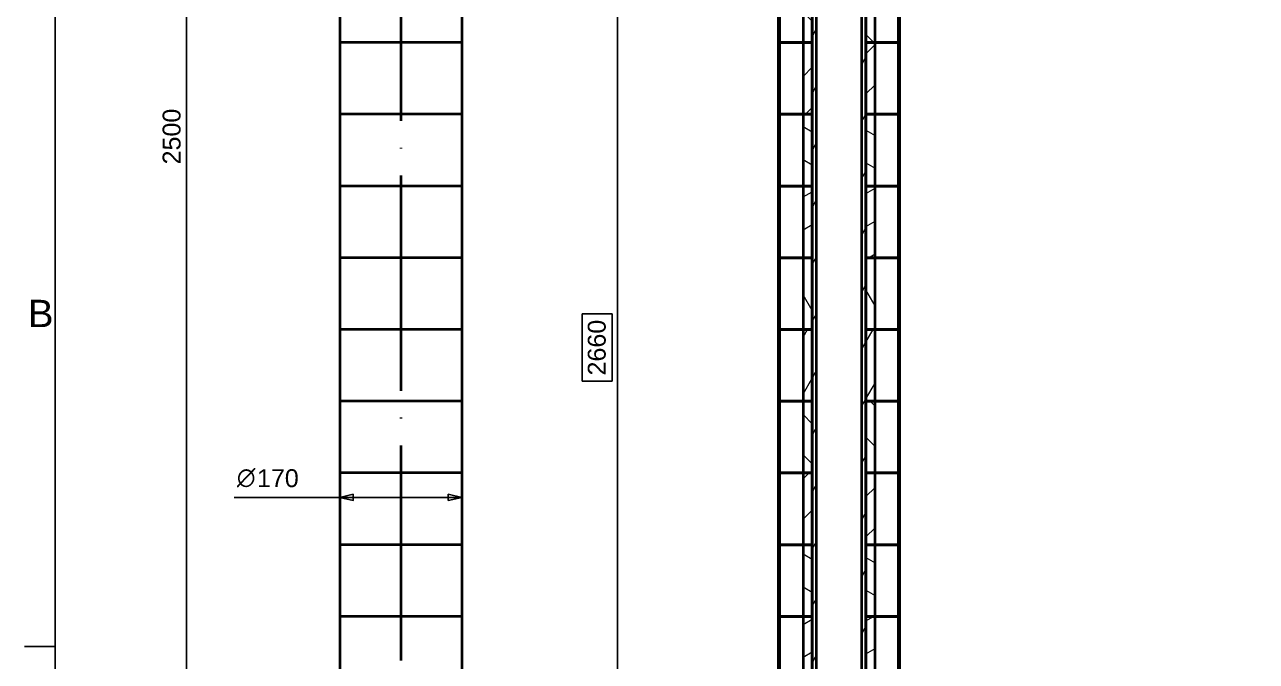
# Paper-space layout 'Brush Roller Sub Assy' of a CAD drawing. Header units: millimetres. Extents: x -9 to 421, y -10 to 297.
# Drawn here: x -2.5 to 134.9, y 67.4 to 138.4 of the extents above; entities that cross this region are included whole.
import ezdxf

# ---------------------------------------------------------------- set-up
doc = ezdxf.new("R2010")
doc.units = ezdxf.units.MM
doc.linetypes.add('ACAD_ISO04W100', pattern=[30, 24, -3, 0, -3])
doc.linetypes.add('ACAD_ISO09W100', pattern=[45, 24, -3, 6, -3, 6, -3])
for name, color, linetype, lineweight in [('2dTransBorder', 7, 'Continuous', 35), ('Dimensions', 5, 'Continuous', 25), ('Hatch', 7, 'Continuous', 25), ('Section View Lines', 7, 'ACAD_ISO09W100', 70), ('Visible Edges', 7, 'Continuous', 50)]:
    doc.layers.add(name, color=color, linetype=linetype, lineweight=lineweight)
doc.layers.add('Title', color=7, linetype='Continuous')
doc.styles.add('Current-ISO', font='ARIAL.TTF')
doc.styles.add('Text Style12', font='AIGDT___.TTF')
doc.styles.add('Text Style5', font='ARIAL.TTF')
pattern_1 = [(135, (-4.1455, -5.1767), (-2.245064, -2.245064), [])]
pattern_2 = [(225, (-4.1455, -5.1767), (2.245064, -2.245064), [])]
pattern_3 = [(150, (-4.1455, -5.1767), (-1.5875, -2.74963), [])]
pattern_4 = [(210, (-4.1455, -5.1767), (1.5875, -2.74963), [])]
pattern_5 = [(120, (-4.1455, -5.1767), (-2.74963, -1.5875), [])]
pattern_6 = [(240, (-4.1455, -5.1767), (2.74963, -1.5875), [])]

# ---------------------------------------------------------------- blocks, each defined once
blk = doc.blocks.new('2dTransSection0')
at = {"layer": 'Section View Lines', "color": 179, "linetype": 'ACAD_ISO04W100', "lineweight": 35, "true_color": 0x262659}
blk.add_line((43.58, 277.29), (43.58, 5.73), dxfattribs=at)
blk = doc.blocks.new('2dTransSymbol10')
at = {"layer": 'Dimensions', "color": 179, "linetype": 'Continuous', "lineweight": 25, "true_color": 0x262659}
for p, q in [((67.76, 232.27), (67.76, 22.47)), ((67.16, 111.36), (63.82, 111.36)), ((63.82, 111.36), (63.82, 103.84)), ((67.16, 103.84), (67.16, 111.36)), ((63.82, 103.84), (67.16, 103.84))]:
    blk.add_line(p, q, dxfattribs=at)
at = {"layer": 'Dimensions', "color": 18, "linetype": 'Continuous', "lineweight": 25, "true_color": 0x000000, "insert": (66.47, 104.49), "char_height": 2, "attachment_point": 7, "rotation": 90, "style": 'Text Style5'}
blk.add_mtext('2660', dxfattribs=at)
blk = doc.blocks.new('2dTransSymbol11')
at = {"color": 179}
for points in [[(38.28, 91.25), (36.78, 90.9), (38.28, 90.55), (38.28, 91.25)], [(48.88, 90.55), (50.38, 90.9), (48.88, 91.25), (48.88, 90.55)]]:
    blk.add_solid(points, dxfattribs=at)
at = {"layer": 'Dimensions', "color": 179, "linetype": 'Continuous', "lineweight": 25, "true_color": 0x262659}
for p, q in [((36.78, 92.61), (36.78, 88.9)), ((50.38, 92.61), (50.38, 88.9)), ((24.99, 90.9), (36.78, 90.9)), ((38.28, 91.25), (36.78, 90.9)), ((38.28, 90.9), (36.78, 90.9)), ((36.78, 90.9), (38.28, 90.55)), ((38.28, 90.55), (38.28, 91.25)), ((38.28, 90.9), (48.88, 90.9)), ((50.38, 90.9), (48.88, 91.25)), ((48.88, 91.25), (48.88, 90.55)), ((48.88, 90.9), (50.38, 90.9)), ((48.88, 90.55), (50.38, 90.9))]:
    blk.add_line(p, q, dxfattribs=at)
for points in [[(38.28, 91.25), (36.78, 90.9), (38.28, 90.55), (38.28, 91.25)], [(48.88, 90.55), (50.38, 90.9), (48.88, 91.25), (48.88, 90.55)]]:
    blk.add_lwpolyline(points, dxfattribs=at)
at = {"layer": 'Dimensions', "color": 18, "linetype": 'Continuous', "lineweight": 25, "true_color": 0x000000, "char_height": 2, "attachment_point": 7}
for s, insert, style in [('n', (25.29, 92.01), 'Text Style12'), ('170', (27.53, 92.01), 'Text Style5')]:
    blk.add_mtext(s, dxfattribs=dict(at, insert=insert, style=style))
blk = doc.blocks.new('2dTransSymbol12')
at = {"layer": 'Dimensions', "color": 179, "linetype": 'Continuous', "lineweight": 25, "true_color": 0x262659}
blk.add_line((19.66, 31.11), (19.66, 228.11), dxfattribs=at)
at = {"layer": 'Dimensions', "linetype": 'Continuous', "lineweight": 25, "insert": (19.03, 128.03), "char_height": 2, "attachment_point": 7, "rotation": 90, "style": 'Text Style5'}
blk.add_mtext('2500', dxfattribs=at)
blk = doc.blocks.new('Default Border')
at = {"layer": '2dTransBorder', "color": 179, "linetype": 'Continuous', "lineweight": 25, "true_color": 0x262659}
for points in [[(5, 5), (5, 292), (415, 292), (415, 5), (5, 5)], [(5, 74.25), (1.6, 74.25)]]:
    blk.add_lwpolyline(points, dxfattribs=at)
at = {"layer": '2dTransBorder', "color": 179, "lineweight": 211, "insert": (1.98, 109.88), "char_height": 3.05, "attachment_point": 7, "style": 'Current-ISO'}
blk.add_mtext('B', dxfattribs=at)
blk = doc.blocks.new('Title')
at = {"layer": '2dTransBorder'}
blk.add_blockref('Default Border', (-5, -5), dxfattribs=at)

psp = doc.layouts.new('Brush Roller Sub Assy')

# ---------------------------------------------------------------- hatches: boundary and pattern name
at = {"layer": 'Hatch', "linetype": 'Continuous', "lineweight": 9, "true_color": 0x1e1e47}
h = psp.add_hatch(dxfattribs=at)
h.set_pattern_fill('ANSI31', color=179, scale=25.4, angle=195, style=0)
h.set_pattern_definition(pattern_6)
h.paths.add_polyline_path([(85.81, 225.76), (85.81, 226.64), (85.33, 226.64), (85.33, 22.4), (85.81, 22.4), (85.81, 220), (85.81, 220), (85.81, 225.76)])
h = psp.add_hatch(dxfattribs=at)
h.set_pattern_fill('ANSI31', color=179, scale=25.4, angle=195, style=0)
h.set_pattern_definition(pattern_6)
h.paths.add_polyline_path([(90.85, 226.64), (90.85, 225.76), (90.85, 225.76), (90.85, 220), (90.85, 220), (90.85, 22.4), (91.33, 22.4), (91.33, 226.64)])
h = psp.add_hatch(dxfattribs=at)
h.set_pattern_fill('ANSI31', color=179, scale=25.4, angle=90, style=0)
h.set_pattern_definition(pattern_1)
h.paths.add_polyline_path([(81.53, 144.44), (81.53, 136.44), (81.73, 136.44), (81.73, 144.44)])
h = psp.add_hatch(dxfattribs=at)
h.set_pattern_fill('ANSI31', color=179, scale=25.4, angle=90, style=0)
h.set_pattern_definition(pattern_1)
h.paths.add_polyline_path([(84.31, 144.44), (84.31, 136.44), (85.33, 136.44), (85.33, 144.44)])
h = psp.add_hatch(dxfattribs=at)
h.set_pattern_fill('ANSI31', color=179, scale=25.4, angle=90, style=0)
h.set_pattern_definition(pattern_1)
h.paths.add_polyline_path([(92.35, 136.44), (92.35, 144.44), (91.33, 144.44), (91.33, 136.44)])
h = psp.add_hatch(dxfattribs=at)
h.set_pattern_fill('ANSI31', color=179, scale=25.4, angle=90, style=0)
h.set_pattern_definition(pattern_1)
h.paths.add_polyline_path([(95.13, 136.44), (95.13, 144.44), (94.93, 144.44), (94.93, 136.44)])
h = psp.add_hatch(dxfattribs=at)
h.set_pattern_fill('ANSI31', color=179, scale=25.4, angle=180, style=0)
h.set_pattern_definition(pattern_2)
h.paths.add_polyline_path([(81.53, 136.44), (81.53, 128.44), (81.73, 128.44), (81.73, 136.44)])
h = psp.add_hatch(dxfattribs=at)
h.set_pattern_fill('ANSI31', color=179, scale=25.4, angle=180, style=0)
h.set_pattern_definition(pattern_2)
h.paths.add_polyline_path([(84.31, 136.44), (84.31, 128.44), (85.33, 128.44), (85.33, 136.44)])
h = psp.add_hatch(dxfattribs=at)
h.set_pattern_fill('ANSI31', color=179, scale=25.4, angle=180, style=0)
h.set_pattern_definition(pattern_2)
h.paths.add_polyline_path([(92.35, 128.44), (92.35, 136.44), (91.33, 136.44), (91.33, 128.44)])
h = psp.add_hatch(dxfattribs=at)
h.set_pattern_fill('ANSI31', color=179, scale=25.4, angle=180, style=0)
h.set_pattern_definition(pattern_2)
h.paths.add_polyline_path([(95.13, 128.44), (95.13, 136.44), (94.93, 136.44), (94.93, 128.44)])
h = psp.add_hatch(dxfattribs=at)
h.set_pattern_fill('ANSI31', color=179, scale=25.4, angle=105, style=0)
h.set_pattern_definition(pattern_3)
h.paths.add_polyline_path([(81.53, 128.44), (81.53, 120.44), (81.73, 120.44), (81.73, 128.44)])
h = psp.add_hatch(dxfattribs=at)
h.set_pattern_fill('ANSI31', color=179, scale=25.4, angle=105, style=0)
h.set_pattern_definition(pattern_3)
h.paths.add_polyline_path([(84.31, 128.44), (84.31, 120.44), (85.33, 120.44), (85.33, 128.44)])
h = psp.add_hatch(dxfattribs=at)
h.set_pattern_fill('ANSI31', color=179, scale=25.4, angle=105, style=0)
h.set_pattern_definition(pattern_3)
h.paths.add_polyline_path([(92.35, 120.44), (92.35, 128.44), (91.33, 128.44), (91.33, 120.44)])
h = psp.add_hatch(dxfattribs=at)
h.set_pattern_fill('ANSI31', color=179, scale=25.4, angle=105, style=0)
h.set_pattern_definition(pattern_3)
h.paths.add_polyline_path([(95.13, 120.44), (95.13, 128.44), (94.93, 128.44), (94.93, 120.44)])
h = psp.add_hatch(dxfattribs=at)
h.set_pattern_fill('ANSI31', color=179, scale=25.4, angle=165, style=0)
h.set_pattern_definition(pattern_4)
h.paths.add_polyline_path([(81.53, 120.44), (81.53, 112.44), (81.73, 112.44), (81.73, 120.44)])
h = psp.add_hatch(dxfattribs=at)
h.set_pattern_fill('ANSI31', color=179, scale=25.4, angle=165, style=0)
h.set_pattern_definition(pattern_4)
h.paths.add_polyline_path([(84.31, 120.44), (84.31, 112.44), (85.33, 112.44), (85.33, 120.44)])
h = psp.add_hatch(dxfattribs=at)
h.set_pattern_fill('ANSI31', color=179, scale=25.4, angle=165, style=0)
h.set_pattern_definition(pattern_4)
h.paths.add_polyline_path([(92.35, 112.44), (92.35, 120.44), (91.33, 120.44), (91.33, 112.44)])
h = psp.add_hatch(dxfattribs=at)
h.set_pattern_fill('ANSI31', color=179, scale=25.4, angle=165, style=0)
h.set_pattern_definition(pattern_4)
h.paths.add_polyline_path([(95.13, 112.44), (95.13, 120.44), (94.93, 120.44), (94.93, 112.44)])
h = psp.add_hatch(dxfattribs=at)
h.set_pattern_fill('ANSI31', color=179, scale=25.4, angle=75, style=0)
h.set_pattern_definition(pattern_5)
h.paths.add_polyline_path([(81.53, 112.44), (81.53, 104.44), (81.73, 104.44), (81.73, 112.44)])
h = psp.add_hatch(dxfattribs=at)
h.set_pattern_fill('ANSI31', color=179, scale=25.4, angle=75, style=0)
h.set_pattern_definition(pattern_5)
h.paths.add_polyline_path([(84.31, 112.44), (84.31, 104.44), (85.33, 104.44), (85.33, 112.44)])
h = psp.add_hatch(dxfattribs=at)
h.set_pattern_fill('ANSI31', color=179, scale=25.4, angle=75, style=0)
h.set_pattern_definition(pattern_5)
h.paths.add_polyline_path([(92.35, 104.44), (92.35, 112.44), (91.33, 112.44), (91.33, 104.44)])
h = psp.add_hatch(dxfattribs=at)
h.set_pattern_fill('ANSI31', color=179, scale=25.4, angle=75, style=0)
h.set_pattern_definition(pattern_5)
h.paths.add_polyline_path([(95.13, 104.44), (95.13, 112.44), (94.93, 112.44), (94.93, 104.44)])
h = psp.add_hatch(dxfattribs=at)
h.set_pattern_fill('ANSI31', color=179, scale=25.4, angle=195, style=0)
h.set_pattern_definition(pattern_6)
h.paths.add_polyline_path([(81.53, 104.44), (81.53, 96.44), (81.73, 96.44), (81.73, 104.44)])
h = psp.add_hatch(dxfattribs=at)
h.set_pattern_fill('ANSI31', color=179, scale=25.4, angle=195, style=0)
h.set_pattern_definition(pattern_6)
h.paths.add_polyline_path([(84.31, 104.44), (84.31, 96.44), (85.33, 96.44), (85.33, 104.44)])
h = psp.add_hatch(dxfattribs=at)
h.set_pattern_fill('ANSI31', color=179, scale=25.4, angle=195, style=0)
h.set_pattern_definition(pattern_6)
h.paths.add_polyline_path([(92.35, 96.44), (92.35, 104.44), (91.33, 104.44), (91.33, 96.44)])
h = psp.add_hatch(dxfattribs=at)
h.set_pattern_fill('ANSI31', color=179, scale=25.4, angle=195, style=0)
h.set_pattern_definition(pattern_6)
h.paths.add_polyline_path([(95.13, 96.44), (95.13, 104.44), (94.93, 104.44), (94.93, 96.44)])
h = psp.add_hatch(dxfattribs=at)
h.set_pattern_fill('ANSI31', color=179, scale=25.4, angle=90, style=0)
h.set_pattern_definition(pattern_1)
h.paths.add_polyline_path([(81.53, 96.44), (81.53, 88.44), (81.73, 88.44), (81.73, 96.44)])
h = psp.add_hatch(dxfattribs=at)
h.set_pattern_fill('ANSI31', color=179, scale=25.4, angle=90, style=0)
h.set_pattern_definition(pattern_1)
h.paths.add_polyline_path([(84.31, 96.44), (84.31, 88.44), (85.33, 88.44), (85.33, 96.44)])
h = psp.add_hatch(dxfattribs=at)
h.set_pattern_fill('ANSI31', color=179, scale=25.4, angle=90, style=0)
h.set_pattern_definition(pattern_1)
h.paths.add_polyline_path([(92.35, 88.44), (92.35, 96.44), (91.33, 96.44), (91.33, 88.44)])
h = psp.add_hatch(dxfattribs=at)
h.set_pattern_fill('ANSI31', color=179, scale=25.4, angle=90, style=0)
h.set_pattern_definition(pattern_1)
h.paths.add_polyline_path([(95.13, 88.44), (95.13, 96.44), (94.93, 96.44), (94.93, 88.44)])
h = psp.add_hatch(dxfattribs=at)
h.set_pattern_fill('ANSI31', color=179, scale=25.4, angle=180, style=0)
h.set_pattern_definition(pattern_2)
h.paths.add_polyline_path([(81.53, 88.44), (81.53, 80.44), (81.73, 80.44), (81.73, 88.44)])
h = psp.add_hatch(dxfattribs=at)
h.set_pattern_fill('ANSI31', color=179, scale=25.4, angle=180, style=0)
h.set_pattern_definition(pattern_2)
h.paths.add_polyline_path([(84.31, 88.44), (84.31, 80.44), (85.33, 80.44), (85.33, 88.44)])
h = psp.add_hatch(dxfattribs=at)
h.set_pattern_fill('ANSI31', color=179, scale=25.4, angle=180, style=0)
h.set_pattern_definition(pattern_2)
h.paths.add_polyline_path([(92.35, 80.44), (92.35, 88.44), (91.33, 88.44), (91.33, 80.44)])
h = psp.add_hatch(dxfattribs=at)
h.set_pattern_fill('ANSI31', color=179, scale=25.4, angle=180, style=0)
h.set_pattern_definition(pattern_2)
h.paths.add_polyline_path([(95.13, 80.44), (95.13, 88.44), (94.93, 88.44), (94.93, 80.44)])
h = psp.add_hatch(dxfattribs=at)
h.set_pattern_fill('ANSI31', color=179, scale=25.4, angle=105, style=0)
h.set_pattern_definition(pattern_3)
h.paths.add_polyline_path([(81.53, 80.44), (81.53, 72.44), (81.73, 72.44), (81.73, 80.44)])
h = psp.add_hatch(dxfattribs=at)
h.set_pattern_fill('ANSI31', color=179, scale=25.4, angle=105, style=0)
h.set_pattern_definition(pattern_3)
h.paths.add_polyline_path([(84.31, 80.44), (84.31, 72.44), (85.33, 72.44), (85.33, 80.44)])
h = psp.add_hatch(dxfattribs=at)
h.set_pattern_fill('ANSI31', color=179, scale=25.4, angle=105, style=0)
h.set_pattern_definition(pattern_3)
h.paths.add_polyline_path([(92.35, 72.44), (92.35, 80.44), (91.33, 80.44), (91.33, 72.44)])
h = psp.add_hatch(dxfattribs=at)
h.set_pattern_fill('ANSI31', color=179, scale=25.4, angle=105, style=0)
h.set_pattern_definition(pattern_3)
h.paths.add_polyline_path([(95.13, 72.44), (95.13, 80.44), (94.93, 80.44), (94.93, 72.44)])
h = psp.add_hatch(dxfattribs=at)
h.set_pattern_fill('ANSI31', color=179, scale=25.4, angle=165, style=0)
h.set_pattern_definition(pattern_4)
h.paths.add_polyline_path([(81.53, 72.44), (81.53, 64.44), (81.73, 64.44), (81.73, 72.44)])
h = psp.add_hatch(dxfattribs=at)
h.set_pattern_fill('ANSI31', color=179, scale=25.4, angle=165, style=0)
h.set_pattern_definition(pattern_4)
h.paths.add_polyline_path([(84.31, 72.44), (84.31, 64.44), (85.33, 64.44), (85.33, 72.44)])
h = psp.add_hatch(dxfattribs=at)
h.set_pattern_fill('ANSI31', color=179, scale=25.4, angle=165, style=0)
h.set_pattern_definition(pattern_4)
h.paths.add_polyline_path([(92.35, 64.44), (92.35, 72.44), (91.33, 72.44), (91.33, 64.44)])
h = psp.add_hatch(dxfattribs=at)
h.set_pattern_fill('ANSI31', color=179, scale=25.4, angle=165, style=0)
h.set_pattern_definition(pattern_4)
h.paths.add_polyline_path([(95.13, 64.44), (95.13, 72.44), (94.93, 72.44), (94.93, 64.44)])

# ---------------------------------------------------------------- linework, layer by layer
at = {"layer": 'Visible Edges', "color": 179, "linetype": 'Continuous', "lineweight": 35, "true_color": 0x262659}
for p, q in [((85.33, 226.64), (85.33, 22.4)), ((91.33, 22.4), (91.33, 226.64)), ((85.81, 22.4), (85.81, 220)), ((90.85, 220), (90.85, 22.4)), ((32.64, 144.44), (32.64, 136.44)), ((46.24, 144.44), (46.24, 136.44)), ((81.53, 144.44), (81.53, 136.44)), ((81.73, 136.44), (81.73, 144.44)), ((84.31, 144.44), (84.31, 136.44)), ((85.33, 136.44), (85.33, 144.44)), ((91.33, 144.44), (91.33, 136.44)), ((92.35, 136.44), (92.35, 144.44)), ((94.93, 144.44), (94.93, 136.44)), ((95.13, 136.44), (95.13, 144.44)), ((46.24, 136.44), (32.64, 136.44)), ((32.64, 136.44), (32.64, 128.44)), ((46.24, 136.44), (32.64, 136.44)), ((46.24, 136.44), (46.24, 128.44)), ((81.73, 136.44), (81.53, 136.44)), ((81.53, 136.44), (81.53, 128.44)), ((81.53, 136.44), (81.73, 136.44)), ((81.73, 128.44), (81.73, 136.44)), ((81.73, 136.44), (84.31, 136.44)), ((84.31, 136.44), (81.73, 136.44)), ((85.33, 136.44), (84.31, 136.44)), ((84.31, 136.44), (84.31, 128.44)), ((84.31, 136.44), (85.33, 136.44)), ((85.33, 128.44), (85.33, 136.44)), ((85.33, 136.44), (85.33, 136.44)), ((85.33, 136.44), (85.33, 136.44)), ((91.33, 136.44), (91.33, 128.44)), ((92.35, 136.44), (91.33, 136.44)), ((91.33, 136.44), (92.35, 136.44)), ((92.35, 128.44), (92.35, 136.44)), ((92.35, 136.44), (94.93, 136.44)), ((94.93, 136.44), (92.35, 136.44)), ((95.13, 136.44), (94.93, 136.44)), ((94.93, 136.44), (94.93, 128.44)), ((94.93, 136.44), (95.13, 136.44)), ((95.13, 128.44), (95.13, 136.44)), ((46.24, 128.44), (32.64, 128.44)), ((32.64, 128.44), (32.64, 120.44)), ((46.24, 128.44), (32.64, 128.44)), ((46.24, 128.44), (46.24, 120.44)), ((81.73, 128.44), (81.53, 128.44)), ((81.53, 128.44), (81.53, 120.44)), ((81.53, 128.44), (81.73, 128.44)), ((81.73, 120.44), (81.73, 128.44)), ((81.73, 128.44), (84.31, 128.44)), ((84.31, 128.44), (81.73, 128.44)), ((85.33, 128.44), (84.31, 128.44)), ((84.31, 128.44), (84.31, 120.44)), ((84.31, 128.44), (85.33, 128.44)), ((85.33, 120.44), (85.33, 128.44)), ((85.33, 128.44), (85.33, 128.44)), ((85.33, 128.44), (85.33, 128.44)), ((91.33, 128.44), (91.33, 120.44)), ((92.35, 128.44), (91.33, 128.44)), ((91.33, 128.44), (92.35, 128.44)), ((92.35, 120.44), (92.35, 128.44)), ((92.35, 128.44), (94.93, 128.44)), ((94.93, 128.44), (92.35, 128.44)), ((95.13, 128.44), (94.93, 128.44)), ((94.93, 128.44), (94.93, 120.44)), ((94.93, 128.44), (95.13, 128.44)), ((95.13, 120.44), (95.13, 128.44)), ((46.24, 120.44), (32.64, 120.44)), ((32.64, 120.44), (32.64, 112.44)), ((46.24, 120.44), (32.64, 120.44)), ((46.24, 120.44), (46.24, 112.44)), ((81.73, 120.44), (81.53, 120.44)), ((81.53, 120.44), (81.53, 112.44)), ((81.53, 120.44), (81.73, 120.44)), ((81.73, 112.44), (81.73, 120.44)), ((81.73, 120.44), (84.31, 120.44)), ((84.31, 120.44), (81.73, 120.44)), ((85.33, 120.44), (84.31, 120.44)), ((84.31, 120.44), (84.31, 112.44)), ((84.31, 120.44), (85.33, 120.44)), ((85.33, 112.44), (85.33, 120.44)), ((85.33, 120.44), (85.33, 120.44)), ((85.33, 120.44), (85.33, 120.44)), ((91.33, 120.44), (91.33, 112.44)), ((92.35, 120.44), (91.33, 120.44)), ((91.33, 120.44), (92.35, 120.44)), ((92.35, 112.44), (92.35, 120.44)), ((92.35, 120.44), (94.93, 120.44)), ((94.93, 120.44), (92.35, 120.44)), ((95.13, 120.44), (94.93, 120.44)), ((94.93, 120.44), (94.93, 112.44)), ((94.93, 120.44), (95.13, 120.44)), ((95.13, 112.44), (95.13, 120.44)), ((46.24, 112.44), (32.64, 112.44)), ((32.64, 112.44), (32.64, 104.44)), ((46.24, 112.44), (32.64, 112.44)), ((46.24, 112.44), (46.24, 104.44)), ((81.73, 112.44), (81.53, 112.44)), ((81.53, 112.44), (81.53, 104.44)), ((81.53, 112.44), (81.73, 112.44)), ((81.73, 104.44), (81.73, 112.44)), ((81.73, 112.44), (84.31, 112.44)), ((84.31, 112.44), (81.73, 112.44)), ((85.33, 112.44), (84.31, 112.44)), ((84.31, 112.44), (84.31, 104.44)), ((84.31, 112.44), (85.33, 112.44)), ((85.33, 104.44), (85.33, 112.44)), ((85.33, 112.44), (85.33, 112.44)), ((85.33, 112.44), (85.33, 112.44)), ((91.33, 112.44), (91.33, 104.44)), ((92.35, 112.44), (91.33, 112.44)), ((91.33, 112.44), (92.35, 112.44)), ((92.35, 104.44), (92.35, 112.44)), ((92.35, 112.44), (94.93, 112.44)), ((94.93, 112.44), (92.35, 112.44)), ((95.13, 112.44), (94.93, 112.44)), ((94.93, 112.44), (94.93, 104.44)), ((94.93, 112.44), (95.13, 112.44)), ((95.13, 104.44), (95.13, 112.44)), ((46.24, 104.44), (32.64, 104.44)), ((32.64, 104.44), (32.64, 96.44)), ((46.24, 104.44), (32.64, 104.44)), ((46.24, 104.44), (46.24, 96.44)), ((81.73, 104.44), (81.53, 104.44)), ((81.53, 104.44), (81.53, 96.44)), ((81.53, 104.44), (81.73, 104.44)), ((81.73, 96.44), (81.73, 104.44)), ((81.73, 104.44), (84.31, 104.44)), ((84.31, 104.44), (81.73, 104.44)), ((85.33, 104.44), (84.31, 104.44)), ((84.31, 104.44), (84.31, 96.44)), ((84.31, 104.44), (85.33, 104.44)), ((85.33, 96.44), (85.33, 104.44)), ((85.33, 104.44), (85.33, 104.44)), ((85.33, 104.44), (85.33, 104.44)), ((91.33, 104.44), (91.33, 96.44)), ((92.35, 104.44), (91.33, 104.44)), ((91.33, 104.44), (92.35, 104.44)), ((92.35, 96.44), (92.35, 104.44)), ((92.35, 104.44), (94.93, 104.44)), ((94.93, 104.44), (92.35, 104.44)), ((95.13, 104.44), (94.93, 104.44)), ((94.93, 104.44), (94.93, 96.44)), ((94.93, 104.44), (95.13, 104.44)), ((95.13, 96.44), (95.13, 104.44)), ((46.24, 96.44), (32.64, 96.44)), ((32.64, 96.44), (32.64, 88.44)), ((46.24, 96.44), (32.64, 96.44)), ((46.24, 96.44), (46.24, 88.44)), ((81.73, 96.44), (81.53, 96.44)), ((81.53, 96.44), (81.53, 88.44)), ((81.53, 96.44), (81.73, 96.44)), ((81.73, 88.44), (81.73, 96.44)), ((81.73, 96.44), (84.31, 96.44)), ((84.31, 96.44), (81.73, 96.44)), ((85.33, 96.44), (84.31, 96.44)), ((84.31, 96.44), (84.31, 88.44)), ((84.31, 96.44), (85.33, 96.44)), ((85.33, 88.44), (85.33, 96.44)), ((85.33, 96.44), (85.33, 96.44)), ((85.33, 96.44), (85.33, 96.44)), ((91.33, 96.44), (91.33, 88.44)), ((92.35, 96.44), (91.33, 96.44)), ((91.33, 96.44), (92.35, 96.44)), ((92.35, 88.44), (92.35, 96.44)), ((92.35, 96.44), (94.93, 96.44)), ((94.93, 96.44), (92.35, 96.44)), ((95.13, 96.44), (94.93, 96.44)), ((94.93, 96.44), (94.93, 88.44)), ((94.93, 96.44), (95.13, 96.44)), ((95.13, 88.44), (95.13, 96.44)), ((46.24, 88.44), (32.64, 88.44)), ((32.64, 88.44), (32.64, 80.44)), ((46.24, 88.44), (32.64, 88.44)), ((46.24, 88.44), (46.24, 80.44)), ((81.73, 88.44), (81.53, 88.44)), ((81.53, 88.44), (81.53, 80.44)), ((81.53, 88.44), (81.73, 88.44)), ((81.73, 80.44), (81.73, 88.44)), ((81.73, 88.44), (84.31, 88.44)), ((84.31, 88.44), (81.73, 88.44)), ((85.33, 88.44), (84.31, 88.44)), ((84.31, 88.44), (84.31, 80.44)), ((84.31, 88.44), (85.33, 88.44)), ((85.33, 80.44), (85.33, 88.44)), ((85.33, 88.44), (85.33, 88.44)), ((85.33, 88.44), (85.33, 88.44)), ((91.33, 88.44), (91.33, 80.44)), ((92.35, 88.44), (91.33, 88.44)), ((91.33, 88.44), (92.35, 88.44)), ((92.35, 80.44), (92.35, 88.44)), ((92.35, 88.44), (94.93, 88.44)), ((94.93, 88.44), (92.35, 88.44)), ((95.13, 88.44), (94.93, 88.44)), ((94.93, 88.44), (94.93, 80.44)), ((94.93, 88.44), (95.13, 88.44)), ((95.13, 80.44), (95.13, 88.44)), ((46.24, 80.44), (32.64, 80.44)), ((32.64, 80.44), (32.64, 72.44)), ((46.24, 80.44), (32.64, 80.44)), ((46.24, 80.44), (46.24, 72.44)), ((81.73, 80.44), (81.53, 80.44)), ((81.53, 80.44), (81.53, 72.44)), ((81.53, 80.44), (81.73, 80.44)), ((81.73, 72.44), (81.73, 80.44)), ((81.73, 80.44), (84.31, 80.44)), ((84.31, 80.44), (81.73, 80.44)), ((85.33, 80.44), (84.31, 80.44)), ((84.31, 80.44), (84.31, 72.44)), ((84.31, 80.44), (85.33, 80.44)), ((85.33, 72.44), (85.33, 80.44)), ((85.33, 80.44), (85.33, 80.44)), ((85.33, 80.44), (85.33, 80.44)), ((91.33, 80.44), (91.33, 72.44)), ((92.35, 80.44), (91.33, 80.44)), ((91.33, 80.44), (92.35, 80.44)), ((92.35, 72.44), (92.35, 80.44)), ((92.35, 80.44), (94.93, 80.44)), ((94.93, 80.44), (92.35, 80.44)), ((95.13, 80.44), (94.93, 80.44)), ((94.93, 80.44), (94.93, 72.44)), ((94.93, 80.44), (95.13, 80.44)), ((95.13, 72.44), (95.13, 80.44)), ((46.24, 72.44), (32.64, 72.44)), ((32.64, 72.44), (32.64, 64.44)), ((46.24, 72.44), (32.64, 72.44)), ((46.24, 72.44), (46.24, 64.44)), ((81.73, 72.44), (81.53, 72.44)), ((81.53, 72.44), (81.53, 64.44)), ((81.53, 72.44), (81.73, 72.44)), ((81.73, 64.44), (81.73, 72.44)), ((81.73, 72.44), (84.31, 72.44)), ((84.31, 72.44), (81.73, 72.44)), ((85.33, 72.44), (84.31, 72.44)), ((84.31, 72.44), (84.31, 64.44)), ((84.31, 72.44), (85.33, 72.44)), ((85.33, 64.44), (85.33, 72.44)), ((85.33, 72.44), (85.33, 72.44)), ((85.33, 72.44), (85.33, 72.44)), ((91.33, 72.44), (91.33, 64.44)), ((92.35, 72.44), (91.33, 72.44)), ((91.33, 72.44), (92.35, 72.44)), ((92.35, 64.44), (92.35, 72.44)), ((92.35, 72.44), (94.93, 72.44)), ((94.93, 72.44), (92.35, 72.44)), ((95.13, 72.44), (94.93, 72.44)), ((94.93, 72.44), (94.93, 64.44)), ((94.93, 72.44), (95.13, 72.44)), ((95.13, 64.44), (95.13, 72.44))]:
    psp.add_line(p, q, dxfattribs=at).dxf.unprotected_set("ltscale", 0)

# ---------------------------------------------------------------- block references
at = {"layer": 'Dimensions'}
for name in ['2dTransSymbol10', '2dTransSymbol12', '2dTransSymbol11']:
    psp.add_blockref(name, (-4.15, -5.18), dxfattribs=at)
at = {"layer": 'Section View Lines'}
psp.add_blockref('2dTransSection0', (-4.15, -5.18), dxfattribs=at)
at = {"layer": 'Title'}
psp.add_blockref('Title', (0.85, -0.18), dxfattribs=at)

doc.saveas('drawing.dxf')
